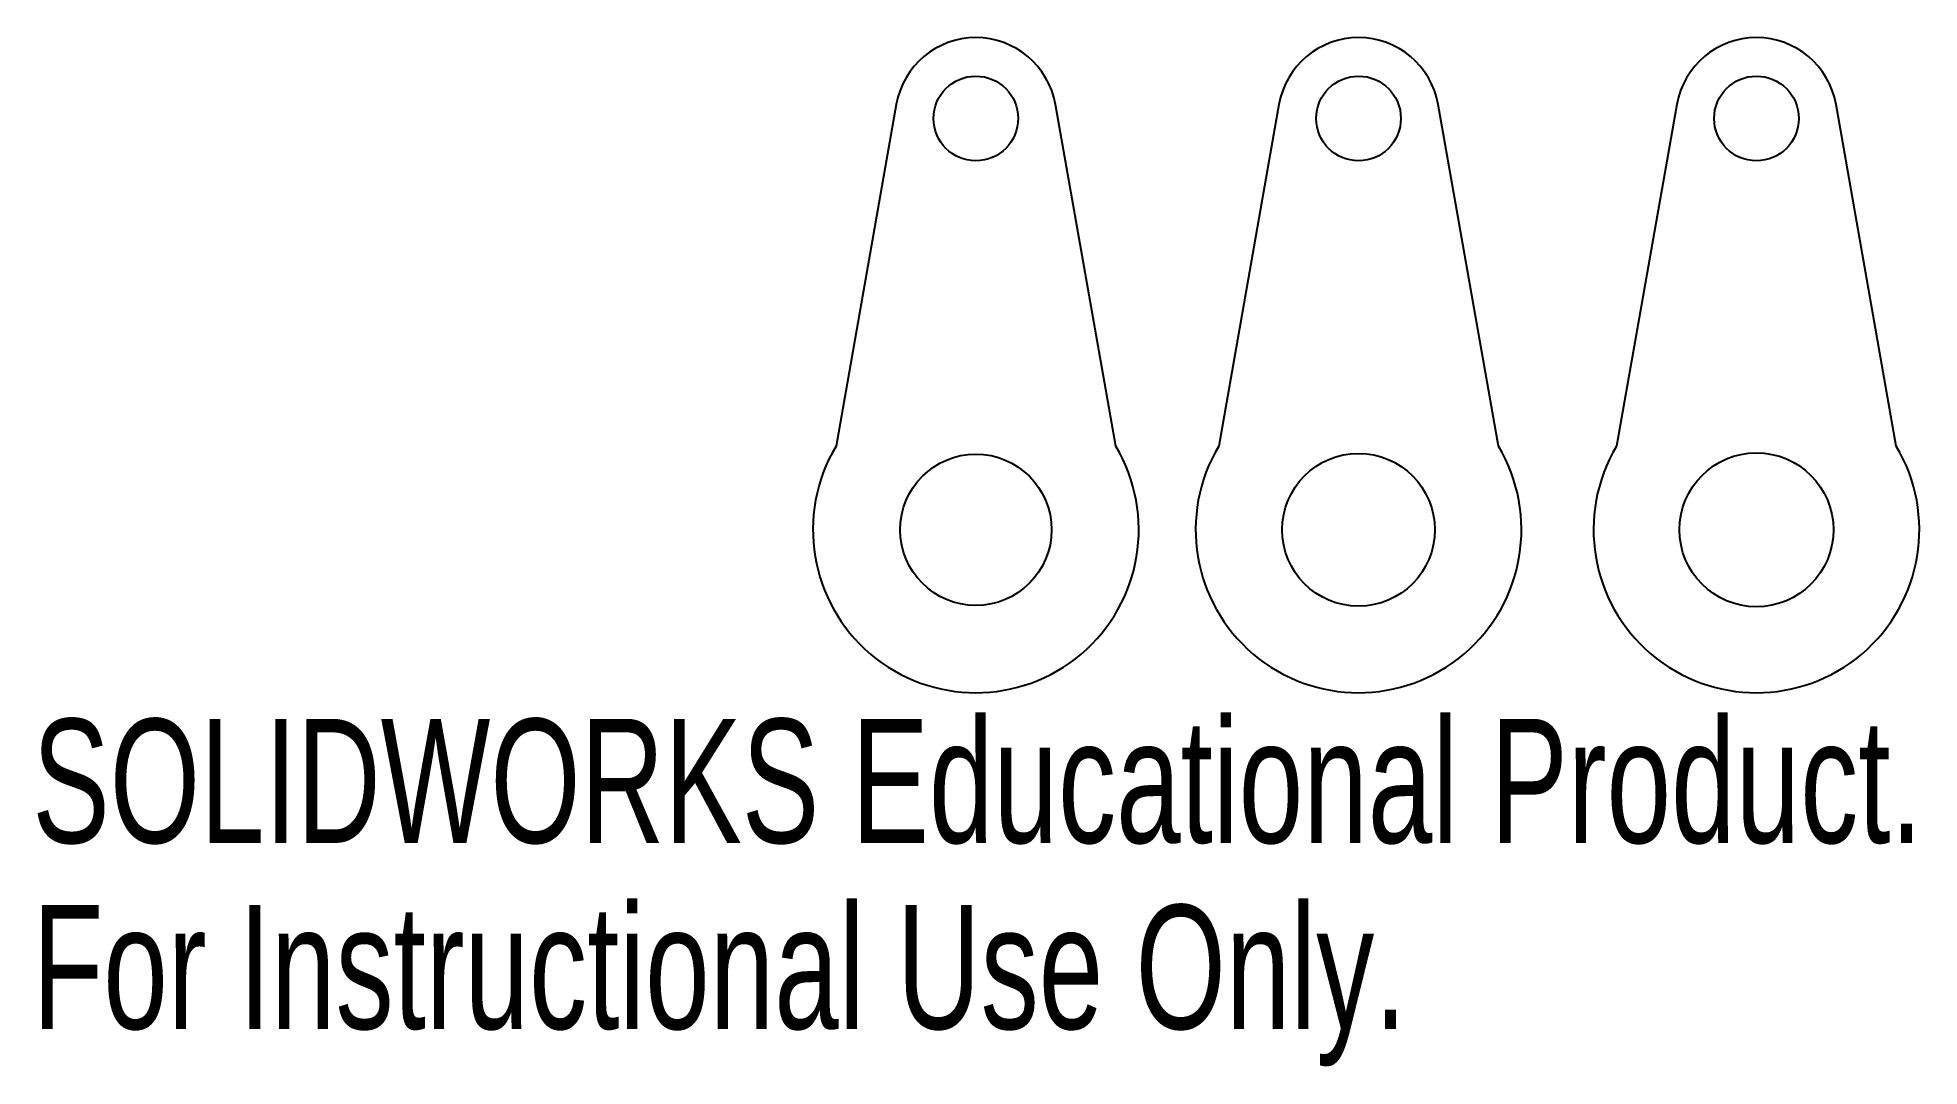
# Model space of a CAD drawing. Header units: millimetres. Extents: x -6.1 to 67.2, y -20.9 to 19.2.
import ezdxf

# ---------------------------------------------------------------- set-up
doc = ezdxf.new("R2010")
doc.units = ezdxf.units.MM
doc.styles.add('SLDTEXTSTYLE0', font='TXT', dxfattribs={"width": 0.7})

msp = doc.modelspace()

# ---------------------------------------------------------------- linework, layer by layer
at = {"color": 7, "linetype": 'Continuous', "lineweight": 25}
for p, q in [((27.322, 16.577), (24.974, 3.258)), ((35.875, 3.258), (33.527, 16.577)), ((42.238, 16.577), (39.889, 3.258)), ((50.791, 3.258), (48.442, 16.577)), ((57.747, 16.577), (55.398, 3.258)), ((66.3, 3.258), (63.951, 16.577))]:
    msp.add_line(p, q, dxfattribs=at)
for centre in [(30.424, 16.03), (45.34, 16.03), (60.849, 16.03)]:
    msp.add_circle(centre, 1.65, dxfattribs=at)
for centre, radius in [((30.424, 0), 2.95), ((45.34, 0), 2.975), ((60.849, 0), 3)]:
    msp.add_circle(centre, radius)
for centre, radius, start, end in [((30.424, 16.03), 3.15, 10, 170), ((45.34, 16.03), 3.15, 10, 170), ((60.849, 16.03), 3.15, 10, 170), ((30.424, 0), 6.35, 149.13498, 30.86502), ((45.34, 0), 6.35, 149.13498, 30.86502), ((60.849, 0), 6.35, 149.13498, 30.86502)]:
    msp.add_arc(centre, radius, start, end, dxfattribs=at)

# ---------------------------------------------------------------- texts
at = {"color": 7, "linetype": 'Continuous', "char_height": 4.83362, "attachment_point": 1, "style": 'SLDTEXTSTYLE0'}
for s, insert in [('SOLIDWORKS Educational Product.', (-6.35, -7.37)), ('For Instructional Use Only.', (-6.35, -14.62))]:
    msp.add_mtext(s, dxfattribs=dict(at, insert=insert))

doc.saveas('drawing.dxf')
